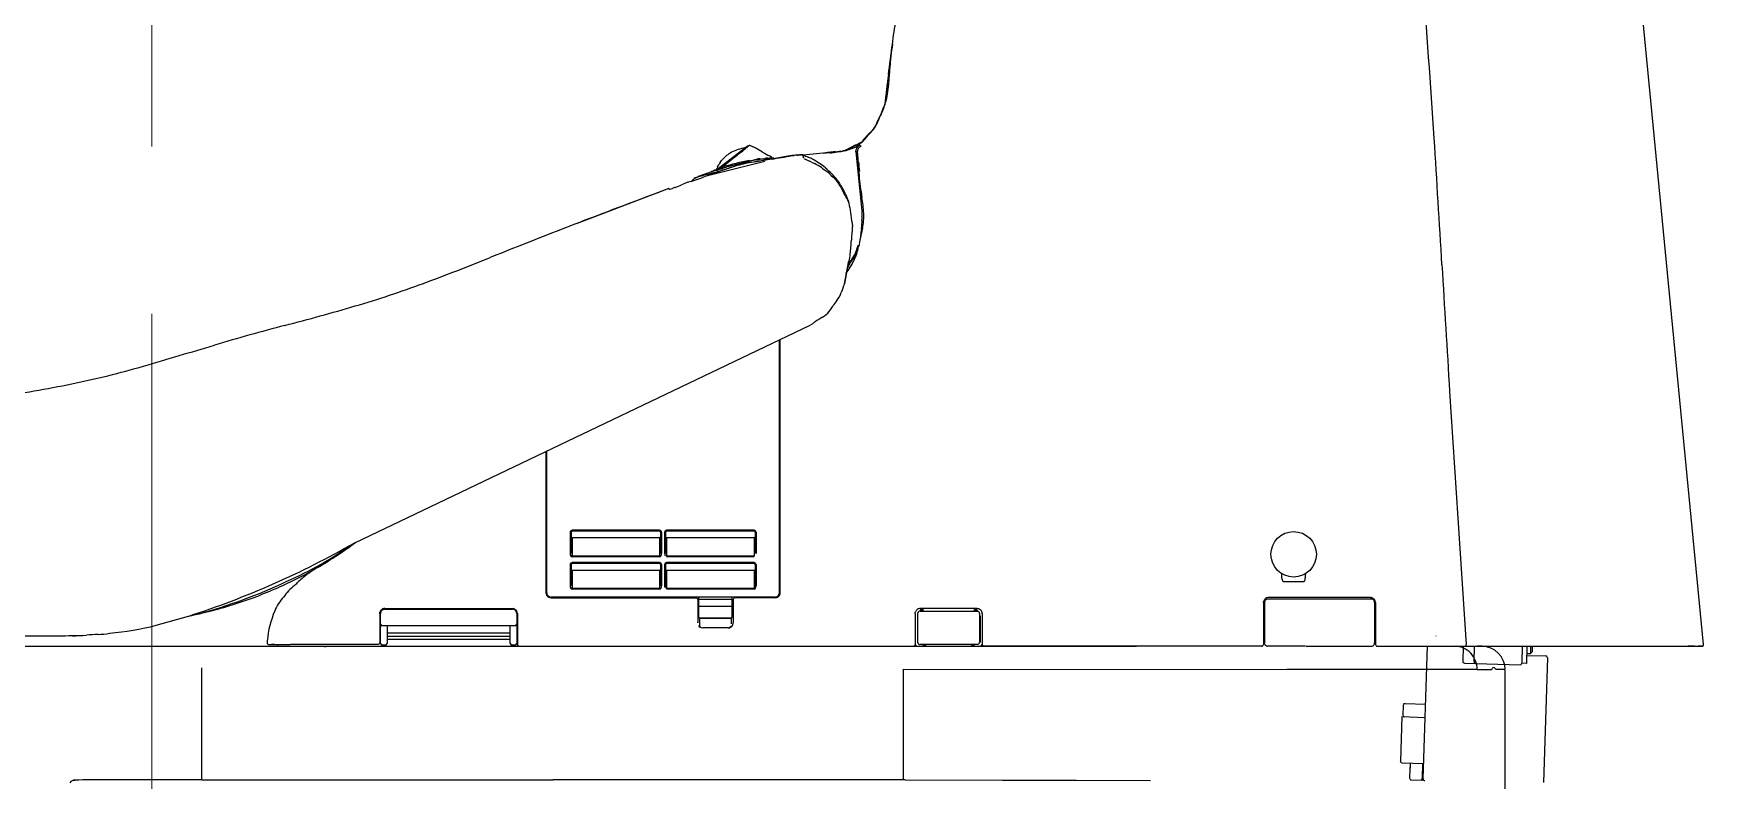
# Model space of a CAD drawing. Units: millimetres at full size. Extents: x -10070 to 9730, y -7239 to 6561.
# Drawn here: x -2260.8 to -1761, y -5066.9 to -4843.4 of the extents above; entities that cross this region are included whole.
import ezdxf

# ---------------------------------------------------------------- set-up
doc = ezdxf.new("R2010")
doc.units = ezdxf.units.MM
doc.header["$LTSCALE"] = 50
doc.linetypes.add('CHAIN1', pattern=[8, 5, -1, 1, -1])
doc.layers.add('B-1_通り芯・通り番号', color=1, linetype='CHAIN1', lineweight=18)
doc.layers.add('B-F_寸法・方位', color=7, linetype='Continuous', lineweight=25)

msp = doc.modelspace()

# ---------------------------------------------------------------- linework, layer by layer
at = {"layer": 'B-1_通り芯・通り番号'}
msp.add_line((-2225.41, -3727.23), (-2225.41, -5168.71), dxfattribs=at)
at = {"layer": 'B-F_寸法・方位'}
for p, q in [((-1761.03, -5026.16), (-1797.81, -4647.88)), ((-2047.27, -4877.17), (-2056.33, -4884.24)), ((-2041.94, -4881.73), (-2059.06, -4886)), ((-2046.83, -4881.71), (-2047.75, -4881.94)), ((-2039.9, -4880.39), (-2040.53, -4880.05)), ((-2024.46, -4879.25), (-2030.42, -4879.82)), ((-2014.71, -4878.82), (-2012.93, -4896.51)), ((-2014.31, -4878.93), (-2014.28, -4879.06)), ((-2014.28, -4879.06), (-2014.24, -4879.24)), ((-2057.62, -4884.67), (-2061.84, -4886.19)), ((-2061.3, -4885.99), (-2061.84, -4886.19)), ((-2053.72, -4883.48), (-2055.99, -4884.14)), ((-2052.28, -4883.06), (-2052.68, -4883.17)), ((-2051.87, -4882.96), (-2052.28, -4883.06)), ((-2070.63, -4889.78), (-2098.09, -4900.27)), ((-2015.75, -4900.7), (-2015.75, -4901.16)), ((-2018.11, -4918.3), (-2016.76, -4911.46)), ((-2164.66, -4995.73), (-2028.33, -4930.71)), ((-2037.52, -5010.71), (-2037.52, -4935.09)), ((-2037.32, -5010.71), (-2037.32, -4935)), ((-1837.02, -4950.51), (-1834.59, -4988.35)), ((-2107.42, -5010.71), (-2107.42, -4968.48)), ((-2107.22, -5010.71), (-2107.22, -4968.35)), ((-2100.22, -4992.6), (-2100.22, -4998.97)), ((-2099.92, -4992.61), (-2099.92, -4998.98)), ((-2073.42, -4992), (-2099.62, -4992)), ((-2073.42, -4992.31), (-2099.62, -4992.31)), ((-2073.12, -4992.61), (-2073.12, -4998.98)), ((-2072.82, -4992.6), (-2072.82, -4998.97)), ((-2071.92, -4992.6), (-2071.92, -4998.97)), ((-2071.62, -4992.61), (-2071.62, -4998.98)), ((-2045.12, -4992), (-2071.32, -4992)), ((-2045.12, -4992.31), (-2071.32, -4992.31)), ((-2044.82, -4992.61), (-2044.82, -4998.98)), ((-2044.52, -4992.6), (-2044.52, -4998.97)), ((-1834.59, -4988.35), (-1832.1, -5026.2)), ((-2166.13, -4996.92), (-2164.34, -4995.6)), ((-2099.62, -4994.31), (-2099.62, -4999.75)), ((-2073.42, -4994.31), (-2099.62, -4994.31)), ((-2073.42, -4994.31), (-2073.42, -4999.75)), ((-2071.32, -4994.31), (-2071.32, -4999.75)), ((-2045.12, -4994.31), (-2071.32, -4994.31)), ((-2045.12, -4994.31), (-2045.12, -4999.75)), ((-2100.22, -5002.3), (-2100.22, -5008.65)), ((-2099.92, -5002.31), (-2099.92, -5008.66)), ((-2073.42, -4999.75), (-2099.62, -4999.75)), ((-2073.42, -4999.94), (-2099.62, -4999.94)), ((-2073.42, -5001.7), (-2099.62, -5001.7)), ((-2073.42, -5002.01), (-2099.62, -5002.01)), ((-2073.12, -5002.31), (-2073.12, -5008.66)), ((-2072.82, -5002.3), (-2072.82, -5008.65)), ((-2071.92, -5002.3), (-2071.92, -5008.65)), ((-2071.62, -5002.31), (-2071.62, -5008.66)), ((-2045.12, -4999.75), (-2071.32, -4999.75)), ((-2045.12, -4999.94), (-2071.32, -4999.94)), ((-2045.12, -5001.7), (-2071.32, -5001.7)), ((-2045.12, -5002.01), (-2071.32, -5002.01)), ((-2044.82, -5002.31), (-2044.82, -5008.66)), ((-2044.52, -5002.3), (-2044.52, -5008.65)), ((-2099.62, -5004.01), (-2099.62, -5009.43)), ((-2073.42, -5004.01), (-2099.62, -5004.01)), ((-2073.42, -5004.01), (-2073.42, -5009.43)), ((-2071.32, -5004.01), (-2071.32, -5009.43)), ((-2045.12, -5004.01), (-2071.32, -5004.01)), ((-2045.12, -5004.01), (-2045.12, -5009.43)), ((-1887.21, -5006.28), (-1887.21, -5005.31)), ((-1886.71, -5007.36), (-1880.71, -5007.36)), ((-1880.21, -5005.31), (-1880.21, -5006.28)), ((-2038.82, -5012.01), (-2105.92, -5012.01)), ((-2105.92, -5012.21), (-2062.52, -5012.21)), ((-2073.42, -5009.43), (-2099.62, -5009.43)), ((-2073.42, -5009.62), (-2099.62, -5009.62)), ((-2045.12, -5009.43), (-2071.32, -5009.43)), ((-2045.12, -5009.62), (-2071.32, -5009.62)), ((-2062.02, -5012.71), (-2062.02, -5019.49)), ((-2061.72, -5018.01), (-2061.72, -5012.01)), ((-2061.72, -5012.6), (-2051.72, -5012.6)), ((-2051.72, -5018.01), (-2051.72, -5012.01)), ((-2051.42, -5012.71), (-2051.42, -5019.5)), ((-2038.82, -5012.21), (-2050.92, -5012.21)), ((-1860.47, -5012.61), (-1891.47, -5012.61)), ((-1860.72, -5012.11), (-1891.22, -5012.11)), ((-2224.05, -5020.45), (-2214.35, -5017.68)), ((-2209.32, -5016.57), (-2209.7, -5016.66)), ((-2157.17, -5016.91), (-2157.17, -5025.71)), ((-2156.97, -5020.11), (-2156.97, -5016.91)), ((-2155.67, -5015.41), (-2117.47, -5015.41)), ((-2155.67, -5015.61), (-2117.47, -5015.61)), ((-2116.17, -5016.91), (-2116.17, -5020.11)), ((-2115.97, -5016.91), (-2115.97, -5026.21)), ((-2061.71, -5014.75), (-2051.73, -5014.75)), ((-1996.97, -5016.91), (-1996.97, -5026.21)), ((-1996.17, -5025.51), (-1996.17, -5016.91)), ((-1978.37, -5015.41), (-1995.47, -5015.41)), ((-1995.47, -5016.21), (-1978.37, -5016.21)), ((-1995.17, -5015.71), (-1994.77, -5015.71)), ((-1995.17, -5015.71), (-1995.17, -5016.2)), ((-1995.17, -5016.2), (-1994.77, -5016.2)), ((-1994.77, -5016.2), (-1994.77, -5015.71)), ((-1979.07, -5015.71), (-1978.67, -5015.71)), ((-1979.07, -5015.71), (-1979.07, -5016.2)), ((-1979.07, -5016.2), (-1978.67, -5016.2)), ((-1978.67, -5016.2), (-1978.67, -5015.71)), ((-1977.67, -5016.91), (-1977.67, -5025.51)), ((-1977.37, -5017.67), (-1977.56, -5017.67)), ((-1977.56, -5017.67), (-1977.56, -5025.51)), ((-1977.38, -5025.51), (-1977.37, -5017.67)), ((-1976.87, -5016.91), (-1976.87, -5026.21)), ((-1892.72, -5013.61), (-1892.72, -5026.21)), ((-1892.47, -5013.61), (-1892.47, -5025.71)), ((-1859.47, -5013.61), (-1859.47, -5025.71)), ((-1859.22, -5013.61), (-1859.22, -5026.21)), ((-2156.97, -5025.91), (-2156.97, -5020.4)), ((-2116.67, -5020.61), (-2156.47, -5020.61)), ((-2154.97, -5020.61), (-2154.97, -5025.91)), ((-2154.97, -5022.71), (-2118.17, -5022.71)), ((-2118.17, -5025.91), (-2118.17, -5020.61)), ((-2116.17, -5020.4), (-2116.17, -5025.91)), ((-2062.03, -5019.71), (-2062.02, -5019.49)), ((-2061.52, -5019.75), (-2061.53, -5019.97)), ((-2051.92, -5018.38), (-2061.52, -5018.38)), ((-2061.52, -5018.38), (-2061.52, -5019.75)), ((-2052.02, -5018.31), (-2061.42, -5018.31)), ((-2052.92, -5021.2), (-2060.52, -5021.2)), ((-2052.92, -5021.22), (-2060.52, -5021.22)), ((-2051.92, -5019.76), (-2051.92, -5018.38)), ((-2051.92, -5019.97), (-2051.92, -5019.76)), ((-2051.42, -5019.5), (-2051.42, -5019.71)), ((-2253.29, -5023.7), (-2516.09, -5023.7)), ((-2380.41, -5026.71), (-1930.75, -5026.71)), ((-2245.78, -5023.52), (-2253.29, -5023.7)), ((-2190.83, -5025.06), (-2190.88, -5025.67)), ((-2189.99, -5026.21), (-2183.93, -5026.21)), ((-2187.36, -5026.71), (-1997.47, -5026.71)), ((-2157.67, -5026.21), (-2183.84, -5026.21)), ((-2155.47, -5026.41), (-2156.47, -5026.41)), ((-2118.17, -5023.75), (-2154.97, -5023.75)), ((-2118.17, -5024.71), (-2154.97, -5024.71)), ((-2116.67, -5026.41), (-2117.67, -5026.41)), ((-1996.42, -5026.71), (-1982.37, -5026.71)), ((-1978.37, -5026.21), (-1995.47, -5026.21)), ((-1993.67, -5026.46), (-1994.68, -5026.46)), ((-1982.17, -5026.71), (-1977.42, -5026.71)), ((-1979.17, -5026.46), (-1980.18, -5026.46)), ((-1977.39, -5025.51), (-1977.56, -5025.51)), ((-1893.22, -5026.71), (-1976.37, -5026.71)), ((-1880.15, -5026.71), (-1891.47, -5026.71)), ((-1879.97, -5026.71), (-1860.47, -5026.71)), ((-1858.72, -5026.71), (-1761.52, -5026.71)), ((-1844.94, -5066.38), (-1843.69, -5026.71)), ((-1841.03, -5023.71), (-1841.17, -5023.71)), ((-1838.98, -5026.71), (-1829.88, -5026.71)), ((-1832.94, -5026.71), (-1833.08, -5031.24)), ((-1832.1, -5026.71), (-1832.1, -5026.2)), ((-1829.72, -5031.34), (-1829.57, -5026.71)), ((-1815.28, -5026.71), (-1815.44, -5031.79)), ((-1813.94, -5031.84), (-1813.78, -5026.71)), ((-1812.78, -5026.71), (-1812.84, -5028.87)), ((-1812.28, -5026.71), (-1812.33, -5028.39)), ((-1832.59, -5031.75), (-1815.95, -5032.28)), ((-1813.94, -5031.84), (-1815.44, -5031.79)), ((-1813.86, -5029.44), (-1808.27, -5029.62)), ((-1813.84, -5028.84), (-1812.84, -5028.87)), ((-1812.84, -5028.87), (-1812.33, -5028.39)), ((-1807.78, -5030.13), (-1808.96, -5067.51)), ((-2210.41, -5066.64), (-2210.41, -5033.14)), ((-2000.41, -5066.71), (-2000.41, -5033.58)), ((-2000.41, -5033.58), (-1885.73, -5033.63)), ((-1875.64, -5033.64), (-1885.73, -5033.63)), ((-1866.06, -5033.65), (-1875.64, -5033.64)), ((-1857.2, -5033.65), (-1866.06, -5033.65)), ((-1849.24, -5033.66), (-1857.2, -5033.65)), ((-1842.34, -5033.66), (-1849.24, -5033.66)), ((-1836.59, -5033.67), (-1842.34, -5033.66)), ((-1832.06, -5033.67), (-1836.59, -5033.67)), ((-1828.73, -5033.68), (-1832.06, -5033.67)), ((-1828.76, -5033.71), (-1824.43, -5033.71)), ((-1823.06, -5033.71), (-1823.21, -5033.71)), ((-1822.42, -5033.7), (-1823.05, -5033.69)), ((-1822.13, -5033.7), (-1822.42, -5033.7)), ((-1820.41, -5071.74), (-1820.41, -5033.89)), ((-1850.88, -5044.29), (-1850.98, -5047.29)), ((-1850.37, -5043.8), (-1844.23, -5044)), ((-1851.36, -5047.77), (-1851.77, -5061.07)), ((-1851.36, -5047.77), (-1844.36, -5047.99)), ((-1851.29, -5061.58), (-1844.79, -5061.79)), ((-1848.83, -5061.66), (-1848.88, -5063.14)), ((-1845.17, -5066.28), (-1845.03, -5061.78)), ((-2248.78, -5066.73), (-2248.42, -5066.73)), ((-1999.99, -5066.71), (-1970.81, -5066.77)), ((-1970.81, -5066.77), (-1948.65, -5066.81)), ((-1948.65, -5066.81), (-1926.53, -5066.85)), ((-1848.92, -5063.16), (-1849.01, -5066.16)), ((-1848.53, -5066.67), (-1844.75, -5066.79)), ((-1844.83, -5062.79), (-1845.06, -5062.78))]:
    msp.add_line(p, q, dxfattribs=at)
for points in [[(-2033.9, -4879.95), (-2035.01, -4880.15), (-2036.12, -4880.35), (-2037.24, -4880.54), (-2038.35, -4880.74), (-2040.57, -4881.14), (-2045.03, -4881.92)], [(-2055.99, -4884.14), (-2056.16, -4884.19), (-2056.32, -4884.24)], [(-1821.63, -5033.7), (-1821.87, -5033.7), (-1822.13, -5033.7)]]:
    msp.add_lwpolyline(points, dxfattribs=at)
msp.add_circle((-1883.71, -4999.2), 6.8, dxfattribs=at)
for centre, radius, start, end in [((-4743.86, -5060.59), 2908.15, 3.66299, 4.62087), ((-1801.99, -4872.74), 203.56, 170.7812, 172.933), ((-2600.13, -4772.17), 601.01, 352.01061, 352.88149), ((-1663.18, -4892.84), 343.69, 172.2769, 173.4834), ((-1910.61, -4859.27), 94.11, 172.933, 177.5854), ((-1733.33, -4893.83), 274.28, 172.0106, 173.9187), ((-2691.01, -4775.43), 690.83, 352.88312, 353.48337), ((-2067.05, -4852.67), 62.48, 352.5527, 357.5854), ((-2023.64, -4858.35), 18.69, 335.841, 352.5527), ((-1738.45, -4894.36), 269.13, 172.8831, 173.341), ((-1991.49, -4876.92), 18.26, 149.1001, 156.9572), ((-1948.44, -4892.66), 63.92, 155.5951, 157.7346), ((-1972.55, -4881.26), 37.3, 155.841, 159.2832), ((-2015.21, -4862.72), 9.37, 329.1001, 344.3386), ((-1991.58, -4873.08), 16.55, 152.8206, 155.5951), ((-2008.21, -4864.54), 2.15, 332.8206, 353.9187), ((-2019.33, -4861.57), 13.66, 344.3386, 353.341), ((-2027.85, -4856.86), 23.88, 314.5491, 320.4165), ((-1979.78, -4899.53), 40.5, 137.1526, 140.301), ((-2015.67, -4867.31), 7.86, 309.6354, 335.0597), ((-2014.23, -4867.57), 6.49, 317.1526, 336.6274), ((-2012.63, -4869.43), 4.14, 320.4165, 338.2226), ((-1954.27, -4892.75), 58.71, 156.9572, 158.2226), ((-2054.9, -4849.07), 51.12, 335.0597, 337.7346), ((-2052.66, -4850.97), 48.35, 336.6274, 339.2832), ((-2679.84, -4073.3), 1023.15, 307.91987, 308.15838), ((-1973.85, -4975.82), 122.74, 126.294, 128.6304), ((-2042.61, -4902.8), 25.73, 103.0048, 107.7435), ((-2049.29, -4874.59), 3.26, 285.8338, 294.9602), ((-2051.38, -4870.08), 8.23, 294.9602, 298.5821), ((-2052.72, -4871.42), 8.12, 308.1584, 313.504), ((-2047.1, -4877.53), 0.4, 50.9443, 115.0703), ((-2045.63, -4878.89), 2.18, 113.7696, 133.504), ((-2046.43, -4877), 0.124, 65.6702, 125.1995), ((-2046.29, -4876.69), 0.215, 245.6702, 282.1409), ((-2040.38, -4866.92), 11.57, 239.5529, 244.0376), ((-2052.39, -4891.58), 15.85, 60.762, 64.0376), ((-2303.34, -5339.9), 529.63, 60.5071, 60.762), ((-2026.1, -4857.98), 21.96, 292.8301, 298.8939), ((-2023.12, -4865.54), 13.84, 295.5485, 297.2946), ((-2006.77, -4898.05), 22.58, 112.555, 117.0003), ((-2031.41, -4849.47), 31.92, 297.2946, 298.0517), ((-2057.09, -4801.28), 86.52, 298.0517, 298.3318), ((-2022.5, -4858.98), 19.96, 288.1513, 293.4073), ((-1999.21, -4908.64), 35.44, 117.648, 118.3318), ((-2003.59, -4900.28), 26, 116.7213, 117.648), ((-2003.53, -4898.89), 24.76, 113.5165, 118.8939), ((-2030.68, -4840.47), 39.77, 292.555, 295.08), ((-2002.02, -4903.4), 29.5, 115.9043, 116.7213), ((-2001.02, -4905.45), 31.78, 115.1494, 115.9043), ((-2013.39, -4878.35), 1.28, 134.1852, 169.8418), ((-1991.48, -4924.24), 52.3, 115.7644, 116.196), ((-1998.47, -4910.88), 37.78, 114.5143, 115.1494), ((-2001.96, -4890.12), 17.69, 131.5087, 134.1852), ((-2022, -4860.99), 17.92, 295.7644, 297.0241), ((-2012.89, -4878.59), 1.35, 131.8266, 168.0191), ((-1996.79, -4914.58), 41.84, 113.9416, 114.5143), ((-2015.72, -4872.45), 4.46, 295.08, 321.062), ((-2009.55, -4882.33), 6.36, 123.8993, 131.8266), ((-1992.04, -4925.28), 53.55, 113.4941, 113.9416), ((-2013.58, -4877.24), 0.389, 60.058, 105.2166), ((-2013.06, -4876.97), 0.861, 96.8622, 113.5165), ((-2014.15, -4874.41), 1.91, 293.4941, 305.7715), ((-2012.3, -4875.02), 2.18, 240.058, 248.5364), ((-2013.2, -4875.85), 0.266, 276.8622, 327.5906), ((-2013.91, -4874.75), 1.5, 305.7715, 321.3743), ((-2003.5, -4882.01), 11.22, 129.6354, 147.5906), ((-1996.7, -4888.49), 20.52, 134.549, 141.3743), ((-1891.74, -4972.62), 154.94, 140.301, 141.062), ((-9408.72, -5359.23), 7582.56, 3.37641, 3.66299), ((-2097.49, -4861.41), 46.86, 332.1136, 333.0269), ((-2052.59, -4884.26), 3.52, 140.8796, 153.0268), ((-2064.66, -4874.44), 12.04, 320.8796, 324.4426), ((-2049.91, -4884.98), 6.09, 128.5726, 144.4426), ((-2334.05, -4525.1), 454.23, 307.999, 308.6304), ((-174.74, -7288.93), 3053.1, 127.91987, 127.9998), ((-2002.91, -5077.63), 201.07, 103.6906, 104.8335), ((-2030.6, -4963.23), 83.03, 104.0387, 106.1646), ((-2039.1, -4898.53), 23.42, 124.4232, 128.5726), ((-2037.39, -4936.23), 55.22, 103.2595, 106.702), ((-2048.24, -4885.2), 7.26, 107.7435, 124.4232), ((-2029.33, -4944.54), 65.17, 105.9967, 109.3432), ((-2039.48, -4921.36), 39.91, 99.3975, 106.5309), ((-1924.86, -5386.13), 518.96, 103.6985, 104.0387), ((-2035.11, -4945.43), 65.01, 100.1568, 103.6906), ((-2155.04, -4436.97), 457.71, 283.2595, 283.6749), ((-2040.55, -4905.38), 24.44, 96.4544, 105.9967), ((-2046.93, -4880.04), 1.67, 273.2249, 289.5385), ((-2013.37, -5039.3), 161.11, 101.6771, 101.9867), ((-2046.86, -4881), 0.711, 272.2331, 286.4236), ((-2044.4, -4889.35), 7.99, 105.1554, 106.4236), ((-2045.73, -4883.4), 1.89, 95.0978, 109.5385), ((-1859.25, -6010.34), 1143.7, 99.09004, 99.39747), ((-2026.36, -4976.48), 96.96, 101.1628, 101.6771), ((-2092.05, -4618.41), 266.93, 280.0703, 280.2955), ((-2038.96, -4914.67), 33.88, 95.4745, 100.4828), ((-2038.69, -4912.14), 31.61, 98.394, 100.2955), ((-2006.2, -5209.07), 330.06, 95.7463, 96.4544), ((-1979.28, -4766.95), 128.62, 240.5071, 241.5568), ((-2070.52, -4585.41), 296.89, 275.4746, 276.0464), ((-2038.17, -4903.19), 22.7, 97.2912, 99.6599), ((-2042.76, -4867.31), 13.46, 277.2912, 281.2843), ((-2039.93, -4880.88), 0.364, 119.8896, 167.5964), ((-2075.57, -4658.31), 225.52, 279.09, 280.649), ((-2039.82, -4880.79), 0.305, 71.0384, 98.0493), ((-2057.91, -4633.14), 247.97, 275.5565, 275.7301), ((-2008.43, -5150.69), 271.94, 95.0954, 95.3728), ((-2030.21, -4909.19), 29.46, 94.2691, 95.7301), ((-2024.7, -4968.23), 88.75, 94.2452, 95.0954), ((-2033.17, -4869.53), 10.31, 274.2691, 279.4269), ((-2031.14, -4881.74), 2.07, 74.0909, 99.4269), ((-2031.48, -4876.92), 2.81, 274.2452, 277.2369), ((-2031.03, -4880.45), 0.743, 85.9566, 97.2369), ((-2030.92, -4877.99), 1.71, 267.9565, 272.1206), ((-2030.84, -4880.17), 0.462, 76.762, 92.1206), ((-2019.15, -4854.36), 27.85, 245.7734, 249.286), ((-2037.66, -4881.2), 7.23, 9.8177, 10.9707), ((-2058, -4884.72), 27.87, 9.5186, 9.8177), ((-2001.14, -4875.19), 29.78, 189.5186, 189.8685), ((-1942.67, -4865.02), 89.12, 189.8685, 189.9854), ((-2034.02, -4883.96), 4.99, 38.6928, 44.3243), ((-2029.38, -4880.25), 0.944, 218.6928, 247.8271), ((-2034, -4891.57), 11.28, 65.3564, 67.8271), ((-2023.35, -4868.36), 14.26, 245.3564, 247.3118), ((-2033.12, -4891.31), 11.65, 60.9034, 69.286), ((-2038.76, -4905.23), 25.7, 65.1439, 67.3118), ((-1970.3, -4757.44), 137.17, 245.1439, 245.5502), ((-2040.84, -4905.18), 27.53, 56.3381, 60.9034), ((-2031.85, -4892.81), 11.53, 53.7525, 65.5502), ((-2035.1, -4896.57), 17.18, 49.0287, 56.3381), ((-1986.54, -5141.3), 264.8, 98.0638, 98.2347), ((-2010.79, -5046.86), 168.17, 94.3335, 94.665), ((-2010.14, -4978.2), 100, 97.2336, 98.2347), ((-2012.94, -4957.63), 79.24, 97.0408, 98.3586), ((-2016.19, -4931.98), 53.39, 97.2163, 98.0638), ((-2019.21, -4935.77), 56.76, 93.3513, 94.3335), ((-2017.74, -4919.74), 41.05, 96.6309, 97.2163), ((-2019.16, -4907.14), 28.38, 93.7069, 97.2336), ((-2019.22, -4906.8), 28.03, 93.3159, 97.0408), ((-2023.75, -4858.18), 20.97, 273.3514, 279.5488), ((-2018.87, -4910), 31.24, 95.8618, 96.6309), ((-2019.28, -4906.02), 27.25, 94.9756, 95.8618), ((-2019.45, -4904.09), 25.31, 94.0212, 94.9756), ((-2018.03, -4924.37), 45.64, 93.4897, 94.0212), ((-2022.97, -4848.32), 30.57, 273.7069, 276.9807), ((-2021.69, -4864.27), 14.57, 273.3159, 281.1062), ((-2024.53, -4817.78), 61.15, 273.4897, 273.8864), ((-2022.29, -4850.69), 28.16, 273.8864, 274.744), ((-1983.23, -5099.05), 223.29, 98.9662, 99.5488), ((-2021.06, -4865.51), 13.29, 274.744, 276.5613), ((-2020.73, -4868.36), 10.43, 276.5613, 278.8532), ((-2020.02, -4872.43), 6.28, 276.9807, 292.8301), ((-2020.24, -4871.53), 7.21, 278.8532, 282.1641), ((-2020.25, -4871.59), 7.11, 281.1062, 297.0003), ((-2019.99, -4872.68), 6.04, 282.1641, 290.0212), ((-2030.13, -4835.71), 44.46, 285.7896, 288.1513), ((-2020.41, -4871.53), 7.27, 290.0212, 293.3118), ((-2021.77, -4868.38), 10.69, 293.3118, 295.5485), ((-2017.72, -4878.45), 3.03, 352.8906, 359.519), ((-2014.58, -4879.36), 0.557, 90.5833, 103.9389), ((-2012.62, -4878.49), 2.07, 169.8418, 179.519), ((-2014.58, -4878.99), 0.185, 51.7441, 90.5833), ((-2017.23, -4878.63), 2.97, 351.7219, 358.9343), ((-2012.29, -4878.72), 1.96, 168.0191, 178.9343), ((-2051.85, -4885.54), 38.12, 5.4321, 9.5034), ((-1848.26, -4870.21), 166.23, 183.1142, 185.4033), ((-1755.86, -4857.39), 259.2, 185.4321, 186.0312), ((-2189.53, -4507.87), 399.95, 288.1459, 288.8591), ((-2063.03, -4887.89), 0.807, 127.1794, 151.9496), ((-2065, -4885.3), 2.44, 307.1794, 315.4953), ((-2061.73, -4888.52), 2.14, 113.8056, 135.4953), ((-2062.05, -4887.84), 1.44, 107.2398, 134.4987), ((-2078, -4851.64), 38.16, 293.8057, 295.039), ((-2063.44, -4883.38), 3.23, 287.2398, 299.5519), ((-2205.58, -4329.09), 575.37, 284.46689, 284.84413), ((-2121.3, -4707.59), 188.89, 288.8591, 290.3692), ((-2087.98, -4772.81), 116.33, 284.8441, 286.7098), ((-2210.81, -4497.96), 415.85, 291.5769, 291.6001), ((-2063.01, -4871.25), 14.36, 291.6001, 292.2699), ((-2019.49, -4998.58), 120.12, 108.1782, 108.504), ((-2044.08, -4916.86), 35.02, 111.7006, 112.3828), ((-2055.53, -4888.7), 4.5, 104.8956, 114.1164), ((-2065.62, -4862.73), 23.24, 291.7006, 292.7287), ((-2033.68, -4955.37), 74.64, 107.6538, 108.1782), ((-2076.67, -4832.28), 55.67, 290.8415, 292.2258), ((-2060.15, -4871.34), 13.46, 284.8956, 287.9872), ((-2062.57, -4870), 15.35, 292.7286, 294.2851), ((-1956.54, -4935.99), 112.6, 152.1136, 152.4937), ((-2072.39, -4848.25), 39.22, 294.2851, 294.8944), ((-2171.77, -4480.49), 419.93, 286.0038, 286.1978), ((-2062.11, -4870.4), 14.8, 294.8944, 296.5097), ((-2065.08, -4854.91), 30.63, 287.5174, 288.1393), ((-2061.69, -4868.94), 16.07, 292.2258, 297.0183), ((-2029.72, -4954.27), 74.23, 106.5309, 110.3692), ((-2052.07, -4894.61), 11.15, 106.4315, 108.1393), ((-2051.29, -4892.08), 9.43, 113.9753, 116.5097), ((-2019.89, -5003.76), 124.94, 106.2028, 106.4315), ((-2056.33, -4880.76), 2.96, 293.9753, 302.0246), ((-2110.41, -4794.29), 104.94, 302.0246, 302.2522), ((-2075.18, -4813.47), 73.22, 286.2029, 286.593), ((-2099.72, -4728.53), 161.63, 286.1978, 286.702), ((-2078.35, -4804.9), 82.83, 286.7098, 289.3432), ((-2066.51, -4842.56), 42.86, 286.593, 287.1485), ((-2035.24, -4943.91), 63.2, 106.7718, 107.1485), ((-2048.36, -4900.38), 17.74, 105.4302, 106.7718), ((-2043.22, -4919), 37.06, 104.788, 105.4302), ((-2005.59, -4857), 32.87, 233.7525, 237.9051), ((-2050.59, -4914.4), 40.8, 45.3782, 49.0287), ((-1956.89, -4820.38), 92.38, 224.2533, 226.0321), ((-2032.22, -4895.79), 14.65, 35.2367, 45.3782), ((-2026.79, -4892.84), 8.3, 26.4195, 46.0321), ((-1974.99, -4857.45), 54.24, 213.4307, 215.0973), ((-1921.91, -4877.18), 92.25, 185.4033, 189.527), ((-943.1, -7904.38), 3218.56, 110.50699, 111.01712), ((-2070.81, -4889.07), 0.986, 280.0067, 291.0785), ((-2070.32, -4890.34), 0.378, 82.7128, 111.0785), ((-2070.61, -4887.41), 2.6, 275.1903, 294.307), ((-2065.18, -4899.43), 10.59, 109.565, 114.307), ((-2080.32, -4856.83), 34.62, 289.565, 292.9251), ((-1975.42, -5104.88), 234.7, 112.4293, 112.9251), ((-2027.81, -4894.57), 10.32, 26.3552, 35.0973), ((-1992.13, -4875.62), 30.4, 206.4195, 210.1672), ((-2000.19, -4880.89), 20.5, 206.3552, 209.5406), ((-2187.6, -4989.24), 195.69, 29.5847, 30.1672), ((-2027.58, -4896.41), 10.98, 23.5989, 29.5406), ((-2026.85, -4896.09), 10.18, 17.1923, 23.5989), ((-2023.66, -4896.17), 7.18, 5.3431, 29.5847), ((-2057.63, -4899.96), 45.37, 3.5666, 9.527), ((-1991.79, -4885.24), 26.52, 197.1923, 199.6536), ((-1968.87, -4891.04), 47.86, 185.3431, 189.0318), ((-1503.21, -4884.91), 509.86, 181.3035, 181.6029), ((-2028.49, -4898.14), 16.17, 346.9408, 3.5666), ((-1429.39, -6638.66), 1862.63, 111.01712, 111.89859), ((-1973.15, -4891.72), 43.52, 189.0318, 190.4649), ((-1904.99, -4910.83), 111.19, 175.0105, 177.1315), ((-1805.72, -4860.8), 213.79, 190.4649, 190.7566), ((-1822.18, -4945.99), 195.62, 166.9408, 167.7402), ((-1977.5, -4907.09), 35.91, 171.5705, 173.3917), ((-2028.03, -4899.6), 15.17, 351.5705, 1.6029), ((-2076.5, -4902.24), 60.54, 353.2373, 357.1315), ((-2138.98, -4868.36), 130.71, 342.1905, 342.9321), ((-2026.89, -4904.81), 13.23, 340.1261, 349.8904), ((-1942.27, -4919.9), 72.72, 167.7402, 169.8904), ((-1880.12, -4918.37), 133.94, 173.3917, 173.8801), ((-2422.06, -4169.16), 798.91, 290.35801, 291.89859), ((-2543.8, -4799.95), 538.75, 347.7959, 348.0378), ((-1983.55, -4932.6), 38.75, 147.6391, 149.9864), ((-1986.45, -4929.93), 35.12, 147.7619, 150.3931), ((-2041.25, -4906.42), 25.05, 348.0378, 353.2373), ((-2032.34, -4903.16), 18.9, 327.326, 334.1787), ((-1995.11, -4925.28), 25.07, 144.0114, 147.6391), ((-1973.39, -4938.16), 50.56, 145.934, 147.7619), ((-2020.82, -4906.61), 6.71, 324.0114, 335.3126), ((-2034.91, -4901.91), 21.76, 334.1787, 340.1261), ((-2020.18, -4906.53), 5.92, 325.934, 342.1905), ((-2024.51, -4904.91), 10.77, 335.3126, 342.3653), ((8140.95, -4323.84), 9997.63, 183.37641, 183.59376), ((-1545.69, -5007.27), 480.72, 169.0632, 169.3342), ((-2061.3, -4884.58), 53.31, 324.8936, 327.326), ((-1916.75, -4935.57), 102.8, 167.7959, 169.0632), ((-2250.58, -4631.28), 306, 286.3372, 290.358), ((-2026.94, -4918.14), 8.35, 321.8865, 340.709), ((-1932.85, -4951.07), 91.34, 158.9734, 160.7089), ((-2368.46, -4229.14), 725.06, 284.61151, 286.3372), ((-2027.98, -4922.38), 6.74, 299.5408, 321.9273), ((-2039.44, -4913.4), 21.29, 321.9273, 327.2875), ((-2003.75, -4936.33), 21.13, 141.8865, 147.2875), ((-2025.22, -5545.75), 635.55, 104.61151, 106.5802), ((-1894.94, -5110.16), 223.59, 126.3975, 126.6226), ((-2000.74, -4966.65), 45.31, 125.2868, 126.3975), ((-2011.56, -4951.35), 26.56, 119.5408, 125.2868), ((-3839.36, 547.35), 5721.88, 286.35826, 286.5802), ((-2300.25, -4696.22), 257.09, 281.4218, 286.3583), ((-2329.27, -4552.56), 403.65, 278.1758, 281.4218), ((-2100.18, -4986.22), 6.38, 269.5853, 270.9382), ((-2099.43, -4992.76), 0.809, 136.5511, 168.8692), ((-2100.06, -4993.53), 0.932, 81.6945, 90.9382), ((-2099.54, -4992.65), 0.657, 97.3049, 136.5511), ((-2099.53, -4992.69), 0.405, 136.5586, 168.8671), ((-2099.58, -4992.64), 0.328, 97.2933, 136.5586), ((-2073.58, -4992.79), 0.808, 46.5357, 78.8794), ((-2073.41, -4992.6), 0.288, 357.5735, 92.4279), ((-2073.48, -4992.69), 0.658, 7.3349, 46.5357), ((-2071.13, -4992.76), 0.809, 136.5505, 168.8732), ((-2071.24, -4992.65), 0.657, 97.3055, 136.5505), ((-2071.23, -4992.69), 0.405, 136.5588, 168.8635), ((-2071.28, -4992.64), 0.328, 97.2931, 136.5588), ((-2045.28, -4992.79), 0.808, 46.5365, 78.8791), ((-2045.1, -4992.59), 0.278, 355.168, 94.832), ((-2045.18, -4992.69), 0.658, 7.3349, 46.5365), ((-2293.04, -4772.3), 257.69, 287.7808, 299.8354), ((-2232.95, -4899.85), 117.69, 293.9749, 305.3561), ((-2244.98, -4885.46), 136.54, 301.8475, 305.2773), ((-2392.52, -4666.09), 400.75, 303.7896, 304.6645), ((-2099.66, -4994.01), 0.267, 180.3009, 228.8394), ((-2099.55, -4993.88), 0.435, 228.8394, 259.7128), ((-2073.5, -4993.88), 0.435, 280.3412, 311.2281), ((-2073.39, -4994.01), 0.268, 311.2281, 359.5776), ((-2071.36, -4994.01), 0.268, 180.4221, 228.7976), ((-2071.25, -4993.88), 0.435, 228.7976, 259.7126), ((-2045.2, -4993.88), 0.435, 280.3361, 311.2262), ((-2045.09, -4994.01), 0.268, 311.2262, 359.5779), ((-2237.56, -4896.54), 123.21, 296.6412, 301.6342), ((-2085.82, -5143), 166.31, 122.3375, 123.2001), ((-2303.94, -4798.46), 241.47, 302.3375, 303.7896), ((-2099.43, -5002.46), 0.809, 136.5504, 168.8696), ((-2098.56, -4998.9), 1.65, 186.5291, 206.5411), ((-2099.56, -4999.4), 0.539, 206.5411, 263.4373), ((-2099.54, -5002.35), 0.657, 97.308, 136.5504), ((-2099.53, -5002.39), 0.405, 136.5584, 168.8675), ((-2099.31, -4999.34), 0.558, 196.8261, 215.3445), ((-2099.58, -5002.34), 0.328, 97.2933, 136.5584), ((-2099.58, -4999.53), 0.224, 215.3445, 259.63), ((-2073.47, -4999.44), 0.501, 275.1989, 341.3201), ((-2073.58, -5002.49), 0.808, 46.5374, 78.8794), ((-2073.41, -5002.3), 0.291, 358.2649, 91.7366), ((-2073.48, -5002.39), 0.658, 7.3322, 46.5374), ((-2078, -4997.91), 5.29, 341.3201, 348.3782), ((-2067.35, -4998.31), 4.62, 188.2368, 192.0812), ((-2071.13, -5002.46), 0.809, 136.5507, 168.8714), ((-2069.52, -4998.77), 2.41, 192.0812, 199.4562), ((-2071.24, -5002.35), 0.657, 97.3052, 136.5507), ((-2071.23, -5002.39), 0.405, 136.5588, 168.8635), ((-2071.01, -4999.34), 0.558, 196.8244, 215.3448), ((-2071.28, -5002.34), 0.328, 97.2931, 136.5588), ((-2071.28, -4999.53), 0.224, 215.3448, 259.6425), ((-2045.11, -5002.29), 0.283, 356.4286, 93.5714), ((-2045.28, -5002.49), 0.808, 46.5374, 78.8794), ((-2045.18, -5002.39), 0.658, 7.3322, 46.5374), ((-2255.25, -4857.23), 165.72, 285.2974, 295.033), ((-2239.11, -4893.26), 126.83, 290.4521, 296.6026), ((-2204.04, -4984.81), 31.91, 313.0624, 314.1858), ((-2159.54, -5030.59), 31.93, 130.821, 134.1858), ((-2166.18, -5022.9), 21.78, 125.8892, 130.821), ((-2147.68, -5048.47), 53.34, 123.2001, 125.8892), ((-2099.66, -5003.71), 0.267, 180.3009, 228.8382), ((-2099.55, -5003.58), 0.435, 228.8382, 259.7127), ((-2073.5, -5003.58), 0.435, 280.3423, 311.2281), ((-2073.39, -5003.71), 0.268, 311.2281, 359.5782), ((-2071.36, -5003.71), 0.268, 180.4214, 228.7965), ((-2071.25, -5003.58), 0.435, 228.7965, 259.7126), ((-2045.2, -5003.58), 0.435, 280.3379, 311.2265), ((-2045.09, -5003.71), 0.268, 311.2265, 359.5786), ((-1887.71, -5005.3), 0.5, 359.7648, 55.4768), ((-1885.24, -5006.31), 1.97, 179.2439, 196.817), ((-1886.13, -5006.6), 1.03, 195.8238, 213.1061), ((-1886.6, -5006.92), 0.468, 211.1101, 236.9542), ((-1886.71, -5007.09), 0.263, 236.35, 269.0904), ((-1880.71, -5007.09), 0.263, 270.9096, 303.65), ((-1880.82, -5006.92), 0.468, 303.0458, 328.8899), ((-1881.29, -5006.6), 1.03, 326.8939, 344.1762), ((-1882.18, -5006.31), 1.97, 343.183, 0.7561), ((-1879.71, -5005.3), 0.5, 124.5232, 180.2352), ((-2239.67, -4892.05), 128.16, 283.6984, 290.501), ((-2174.64, -5022.17), 15.21, 138.0698, 156.515), ((-2171.5, -5022.3), 17.74, 129.1732, 144.5453), ((-2290.84, -4891.93), 159.03, 312.837, 313.0624), ((-2116.49, -5012.49), 9.24, 8.9447, 11.1332), ((-2106.48, -5010.92), 0.891, 188.9447, 211.3569), ((-2104.89, -5009.95), 2.76, 211.3569, 218.6292), ((-2101.37, -5009.96), 5.9, 187.3174, 190.2823), ((-2106.2, -5010.84), 0.992, 190.2823, 207.7961), ((-2106.07, -5010.77), 1.13, 207.7961, 242.8183), ((-2105.6, -5010.51), 1.85, 218.6292, 229.4304), ((-2106.17, -5011.19), 0.965, 229.4304, 257.0089), ((-2105.43, -5009.52), 2.54, 242.8183, 258.8743), ((-2105.32, -5007.49), 4.76, 257.0089, 262.7114), ((-2097.28, -5008.22), 2.98, 188.2365, 200.7172), ((-2099.56, -5009.08), 0.534, 200.7172, 263.4378), ((-2099.31, -5009.02), 0.558, 196.8308, 215.3442), ((-2099.58, -5009.21), 0.224, 215.3442, 259.6407), ((-2073.47, -5009.12), 0.501, 275.1984, 341.3168), ((-2078, -5007.58), 5.29, 341.3168, 348.3778), ((-2075.4, -5009.15), 3.52, 6.2011, 8.2367), ((-2075.34, -5009.14), 3.45, 4.126, 6.2011), ((-2071.35, -5008.85), 0.553, 184.126, 196.9331), ((-2071, -5008.75), 0.917, 196.9331, 204.6751), ((-2103.42, -5011.57), 31.93, 4.3574, 5.2358), ((-2071.27, -5009.12), 0.317, 184.3574, 259.6318), ((-2062.67, -5012.86), 0.671, 45.1295, 76.9872), ((-2062.67, -5012.86), 0.658, 12.705, 45.1295), ((-2050.78, -5012.86), 0.658, 134.8697, 167.297), ((-2050.77, -5012.86), 0.671, 103.0127, 134.8697), ((-2045.17, -5009.12), 0.501, 275.1989, 341.3176), ((-2049.7, -5007.58), 5.29, 341.3176, 348.3779), ((-2039.56, -5006.27), 5.79, 277.2909, 280.3148), ((-2039.14, -5009.76), 2.47, 277.2933, 289.4576), ((-2038.7, -5010.98), 0.997, 280.3148, 297.7425), ((-2038.9, -5010.42), 1.77, 289.4576, 306.3745), ((-2038.76, -5010.86), 1.13, 297.7425, 332.8474), ((-2038.46, -5011.02), 1.03, 306.3745, 341.7177), ((-2040.02, -5010.22), 2.54, 332.8474, 348.8675), ((-2042.46, -5009.7), 5.23, 341.7177, 348.8669), ((-1890.19, -5014.37), 2.76, 141.3717, 148.6438), ((-1890.9, -5013.81), 1.85, 130.5686, 141.3717), ((-1891.47, -5013.13), 0.965, 102.9901, 130.5686), ((-1891.38, -5013.92), 1.29, 107.4759, 121.1212), ((-1890.73, -5016.01), 3.48, 102.3927, 107.4759), ((-1890.62, -5016.83), 4.76, 97.2888, 102.9901), ((-1858.91, -5002.91), 9.37, 258.8745, 261.0312), ((-1861.17, -5015.79), 3.26, 69.3048, 77.6073), ((-1860.52, -5013.05), 0.893, 58.6841, 81.0312), ((-1861.47, -5014.63), 2.74, 51.367, 58.6841), ((-1860.26, -5013.38), 0.675, 30.7016, 69.3048), ((-1860.92, -5013.94), 1.85, 40.571, 51.367), ((-1860.25, -5013.36), 0.964, 12.964, 40.571), ((-2238.06, -4898.46), 121.56, 281.2479, 281.8385), ((-2240.18, -4889.09), 131.16, 281.9073, 282.6732), ((-2240.24, -4888.84), 131.42, 282.6732, 283.4376), ((-2160.32, -5027.94), 30.65, 157.2882, 174.599), ((-2166.31, -5015.11), 9.31, 348.8715, 351.0433), ((-2156.23, -5016.7), 0.892, 148.6609, 171.0434), ((-2154.65, -5017.67), 2.75, 141.3695, 148.6609), ((-2153.23, -5017.48), 3.78, 164.4122, 171.3695), ((-2155.91, -5016.73), 1, 138.5365, 164.4122), ((-2155.34, -5017.11), 1.85, 130.5717, 141.3695), ((-2155.88, -5016.76), 1.04, 108.4284, 138.5365), ((-2155.92, -5016.43), 0.964, 102.9749, 130.5717), ((-2153.71, -5023.26), 7.9, 104.3611, 108.4284), ((-2155.06, -5020.16), 4.79, 97.3078, 102.9749), ((-2115.66, -5006.21), 9.37, 258.8742, 261.0307), ((-2118.04, -5019.36), 3.79, 74.4334, 81.3858), ((-2117.27, -5016.35), 0.893, 58.6817, 81.0307), ((-2117.29, -5016.67), 0.998, 48.4719, 74.4334), ((-2118.23, -5017.93), 2.74, 51.3673, 58.6817), ((-2117.32, -5016.7), 1.05, 18.4547, 48.4719), ((-2117.67, -5017.24), 1.85, 40.5736, 51.3673), ((-2123.79, -5018.86), 7.87, 14.3713, 18.4547), ((-2117, -5016.66), 0.964, 12.9629, 40.5736), ((-2120.74, -5017.52), 4.8, 7.3168, 12.9629), ((-2006.04, -5015.13), 9.24, 348.8674, 351.0546), ((-1996.03, -5016.7), 0.891, 148.644, 171.0546), ((-1994.44, -5017.67), 2.75, 141.37, 148.644), ((-1995.15, -5017.11), 1.85, 130.5685, 141.37), ((-1995.72, -5016.43), 0.965, 102.9897, 130.5685), ((-1997.32, -5016.65), 1.18, 347.136, 355.2416), ((-1995.82, -5016.77), 0.325, 146.4643, 175.2416), ((-1995.42, -5017.04), 0.811, 120.0548, 146.4643), ((-1994.87, -5020.13), 4.76, 97.2933, 102.9897), ((-1995.28, -5017.29), 1.1, 100.3611, 120.0548), ((-1995.16, -5015.86), 0.339, 201.265, 220.9722), ((-1994.49, -5016.29), 1.03, 155.3121, 162.7353), ((-1995.24, -5015.94), 0.203, 118.8724, 155.3121), ((-1995.12, -5015.83), 0.384, 220.9722, 238.4055), ((-1995.26, -5017.94), 2.29, 74.4369, 77.6396), ((-1994.78, -5015.91), 0.288, 271.7806, 311.2704), ((-1994.7, -5015.91), 0.173, 33.9732, 74.4369), ((-1994.87, -5015.81), 0.419, 311.2704, 338.9849), ((-1978.85, -5016.14), 0.545, 148.045, 161.1166), ((-1979.05, -5015.84), 0.339, 201.265, 220.9722), ((-1979.08, -5015.99), 0.274, 122.3313, 148.045), ((-1979.02, -5015.81), 0.384, 220.9722, 238.4055), ((-1978.91, -5016.8), 1.11, 70.9399, 77.8074), ((-1978.61, -5015.94), 0.2, 34.0897, 70.9399), ((-1978.72, -5015.83), 0.384, 301.5938, 319.024), ((-1978.69, -5015.86), 0.339, 319.024, 338.7437), ((-1976.56, -5006.21), 9.37, 258.8742, 261.0306), ((-1977.95, -5013.9), 2.35, 259.6389, 263.6812), ((-1978.25, -5016.57), 0.334, 55.7802, 83.6812), ((-1978.51, -5016.96), 0.811, 29.5245, 55.7802), ((-1978.17, -5016.35), 0.893, 58.6812, 81.0306), ((-1978.93, -5017.2), 1.29, 12.8698, 29.5245), ((-1979.13, -5017.93), 2.74, 51.3674, 58.6812), ((-1978.57, -5017.24), 1.85, 40.5748, 51.3674), ((-1977.9, -5016.66), 0.964, 12.963, 40.5748), ((-1981.64, -5017.52), 4.8, 7.3166, 12.963), ((-1901.79, -5011.83), 9.24, 348.8674, 351.0545), ((-1891.78, -5013.4), 0.891, 148.6438, 171.0545), ((-1889.09, -5014.39), 3.47, 159.3216, 167.1038), ((-1891.7, -5013.4), 0.682, 121.1212, 159.3216), ((-1860.81, -5013.71), 1.32, 17.3432, 30.7016), ((-1863.35, -5014.5), 3.98, 12.8962, 17.3432), ((-1863.99, -5014.22), 4.8, 7.3159, 12.964), ((-2247.02, -4927.82), 95.44, 275.4217, 283.9241), ((-2156.32, -5019.96), 0.666, 192.9353, 257.0658), ((-2155.31, -5019.15), 1.99, 215.4307, 222.2618), ((-2156.55, -5020.27), 0.32, 222.2618, 263.0088), ((-2116.82, -5019.96), 0.666, 282.9318, 347.0593), ((-2060.77, -5019.88), 1.25, 211.9548, 246.6049), ((-2061.33, -5017.92), 0.4, 192.9348, 257.0619), ((-2057.65, -5019.82), 3.88, 182.1173, 186.4936), ((-2057.6, -5019.82), 3.94, 186.4936, 190.8094), ((-2059.36, -5019.4), 2.4, 208.8995, 217.5575), ((-2060.71, -5020.43), 0.706, 217.5575, 246.4426), ((-2060.28, -5018.73), 2.5, 246.6049, 264.3527), ((-2052.99, -5020.16), 1.04, 273.4283, 305.8473), ((-2052.99, -5019.35), 1.87, 271.9085, 295.524), ((-2053.17, -5019.9), 1.36, 305.8473, 330.9311), ((-2052.78, -5019.78), 1.39, 295.524, 326.9093), ((-2052.11, -5017.92), 0.4, 282.9381, 347.0652), ((-2055.24, -5019.28), 3.84, 340.8758, 347.2627), ((-2055.74, -5019.17), 4.35, 347.2627, 352.902), ((-2240.71, -5505.41), 481.86, 91.0004, 91.4955), ((-2250.11, -4967.27), 56.36, 271.0004, 275.2321), ((-2239.58, -5082.21), 59.06, 91.837, 95.2321), ((-2242.29, -4997.64), 25.55, 271.837, 279.6729), ((-2189.82, -5025.51), 1.07, 188.6377, 208.4496), ((-2190.47, -5025.86), 0.331, 208.4496, 267.2936), ((-2189.58, -5006.92), 19.29, 267.2936, 270.0779), ((-2188.77, -5602.84), 576.63, 89.98479, 90.07794), ((-2187.32, -5026.14), 0.576, 187.4219, 265.5923), ((-2175.71, -5026.97), 2.17, 1.384, 4.2063), ((-2183.05, -5027.15), 9.51, 0.7407, 1.384), ((-2172.49, -5027.02), 1, 168.4036, 181.0316), ((-2157.83, -5025.54), 0.686, 283.243, 314.4785), ((-2157.8, -5025.58), 0.637, 314.4786, 347.988), ((-2156.32, -5025.76), 0.666, 192.9354, 257.0657), ((-2155.62, -5025.76), 0.666, 282.9343, 347.0646), ((-2117.52, -5025.76), 0.666, 192.9341, 257.0656), ((-2116.82, -5025.76), 0.666, 282.9361, 347.0637), ((-2115.35, -5026.08), 0.638, 191.9019, 225.4059), ((-2115.32, -5026.05), 0.675, 225.4059, 257.1342), ((-1997.63, -5026.04), 0.687, 283.2608, 314.4579), ((-1997.6, -5026.08), 0.636, 314.4579, 348.023), ((-1996.27, -5026.06), 0.666, 192.9346, 257.062), ((-1997.31, -5025.77), 1.17, 4.8289, 12.9356), ((-1995.84, -5025.65), 0.308, 184.8289, 215.0226), ((-1995.4, -5025.34), 0.852, 215.0226, 240.0289), ((-1995.19, -5024.98), 1.26, 240.0289, 257.0648), ((-1993.65, -5026.06), 1.1, 201.16, 207.7448), ((-1994.45, -5026.48), 0.202, 207.7448, 242.5855), ((-1994.19, -5025.63), 1.1, 281.5691, 288.1497), ((-1993.91, -5026.49), 0.202, 288.1497, 322.992), ((-1979.15, -5026.06), 1.1, 201.16, 207.7448), ((-1979.95, -5026.48), 0.202, 207.7448, 242.5855), ((-1979.69, -5025.63), 1.1, 281.5691, 288.1497), ((-1979.41, -5026.49), 0.202, 288.1497, 322.992), ((-1978.11, -5027.35), 1.17, 94.8263, 102.9352), ((-1978.24, -5025.88), 0.308, 274.8263, 305.0236), ((-1978.55, -5025.43), 0.852, 305.0236, 330.0277), ((-1978.9, -5025.23), 1.26, 330.0277, 347.0643), ((-1977.57, -5026.06), 0.666, 282.9387, 347.0613), ((-1976.25, -5026.08), 0.635, 191.9727, 225.5439), ((-1976.22, -5026.04), 0.687, 225.5439, 256.7392), ((-1893.38, -5026.04), 0.687, 283.2608, 314.4561), ((-1893.35, -5026.08), 0.635, 314.4561, 348.0273), ((-1889.11, -5024.95), 3.45, 192.7506, 200.5989), ((-1891.71, -5025.92), 0.676, 200.5989, 239.1566), ((-1891.38, -5025.38), 1.31, 239.1566, 252.624), ((-1890.63, -5022.98), 3.83, 252.624, 257.2517), ((-1861.23, -5023.35), 3.44, 282.7483, 290.606), ((-1860.26, -5025.94), 0.676, 290.606, 329.1431), ((-1860.8, -5025.62), 1.31, 329.1431, 342.6323), ((-1863.21, -5024.86), 3.83, 342.6323, 347.2494), ((-1858.6, -5026.08), 0.635, 191.9729, 225.5439), ((-1858.57, -5026.04), 0.687, 225.5439, 256.739), ((-1835.53, -5033.32), 6.61, 43.269, 89.5791), ((-1829.87, -5005.36), 21.35, 269.9989, 273.3125), ((-1828.23, -5033.75), 7.09, 83.3564, 93.3125), ((-1827.41, -5033.71), 7, 0, 90), ((-1827.25, -5033.44), 6.71, 80.0943, 88.2898), ((-1826.89, -5031.38), 4.62, 68.1986, 80.0943), ((-1764.27, -5131.14), 104.44, 90.2264, 90.7435), ((-1764.57, -5053.32), 26.61, 88.1971, 90.2264), ((-1763.43, -5016.95), 9.78, 268.1971, 274.4245), ((-1762.21, -5032.64), 5.97, 84.245, 94.4245), ((-1762.1, -5030.27), 3.58, 81.503, 96.2024), ((-1761.57, -5026.22), 0.482, 264.245, 315.839), ((-1761.5, -5026.27), 0.468, 261.503, 350.6939), ((-1761.95, -5024.97), 1.79, 283.7193, 291.7468), ((-1761.41, -5026.32), 0.334, 291.7468, 332.8842), ((-1761.74, -5026.06), 0.717, 315.839, 351.7915), ((-1832.58, -5031.26), 0.5, 178.2, 268.2), ((-1835.94, -5033.71), 7.18, 0.2508, 43.269), ((-1829.22, -5031.36), 0.5, 178.2, 268.2), ((-1815.94, -5031.78), 0.5, 268.2, 358.2), ((-1808.28, -5030.12), 0.5, 358.2, 88.2), ((-1820.17, -5035.9), 4.79, 148.9075, 152.7424), ((-1823.54, -5033.87), 0.855, 127.6556, 148.9075), ((-1823.81, -5033.52), 0.409, 51.2321, 127.6556), ((-1824.21, -5034.02), 1.05, 16.9912, 51.2321), ((-1825.09, -5722.45), 688.76, 89.67139, 89.71223), ((-1821.64, -5120.87), 87.17, 89.3487, 89.6714), ((-1820.65, -5033.38), 0.33, 269.3487, 298.2687), ((-1850.48, -5047.3), 0.5, 178.2, 268.2), ((-1850.38, -5044.3), 0.5, 88.2, 178.2), ((-1851.28, -5061.08), 0.5, 178.2, 268.2), ((-2248.41, -5068.49), 1.76, 90.414, 147.0454), ((-2248.59, -5088.96), 22.23, 89.8886, 90.2018), ((-2248.56, -5075.68), 8.95, 89.1108, 89.8886), ((-2226.48, -7950.49), 2883.84, 90.0584, 90.43605), ((-2214.92, -19288.35), 14221.71, 89.98182, 90.0584), ((-2133.53, 237259.35), 242326.01, 269.98182, 270.00665), ((-2096.6, -81020.89), 75954.24, 89.92744, 90.00665), ((-2001.29, -5761.3), 694.59, 89.89254, 89.92744), ((-1848.51, -5066.17), 0.5, 178.2, 268.2), ((-1848.42, -5063.17), 0.5, 154.0815, 178.2), ((-1845.67, -5066.26), 0.5, 268.2, 358.2), ((-1844.44, -5066.4), 0.5, 178.2, 268.2)]:
    msp.add_arc(centre, radius, start, end, dxfattribs=at)

doc.saveas('drawing.dxf')
